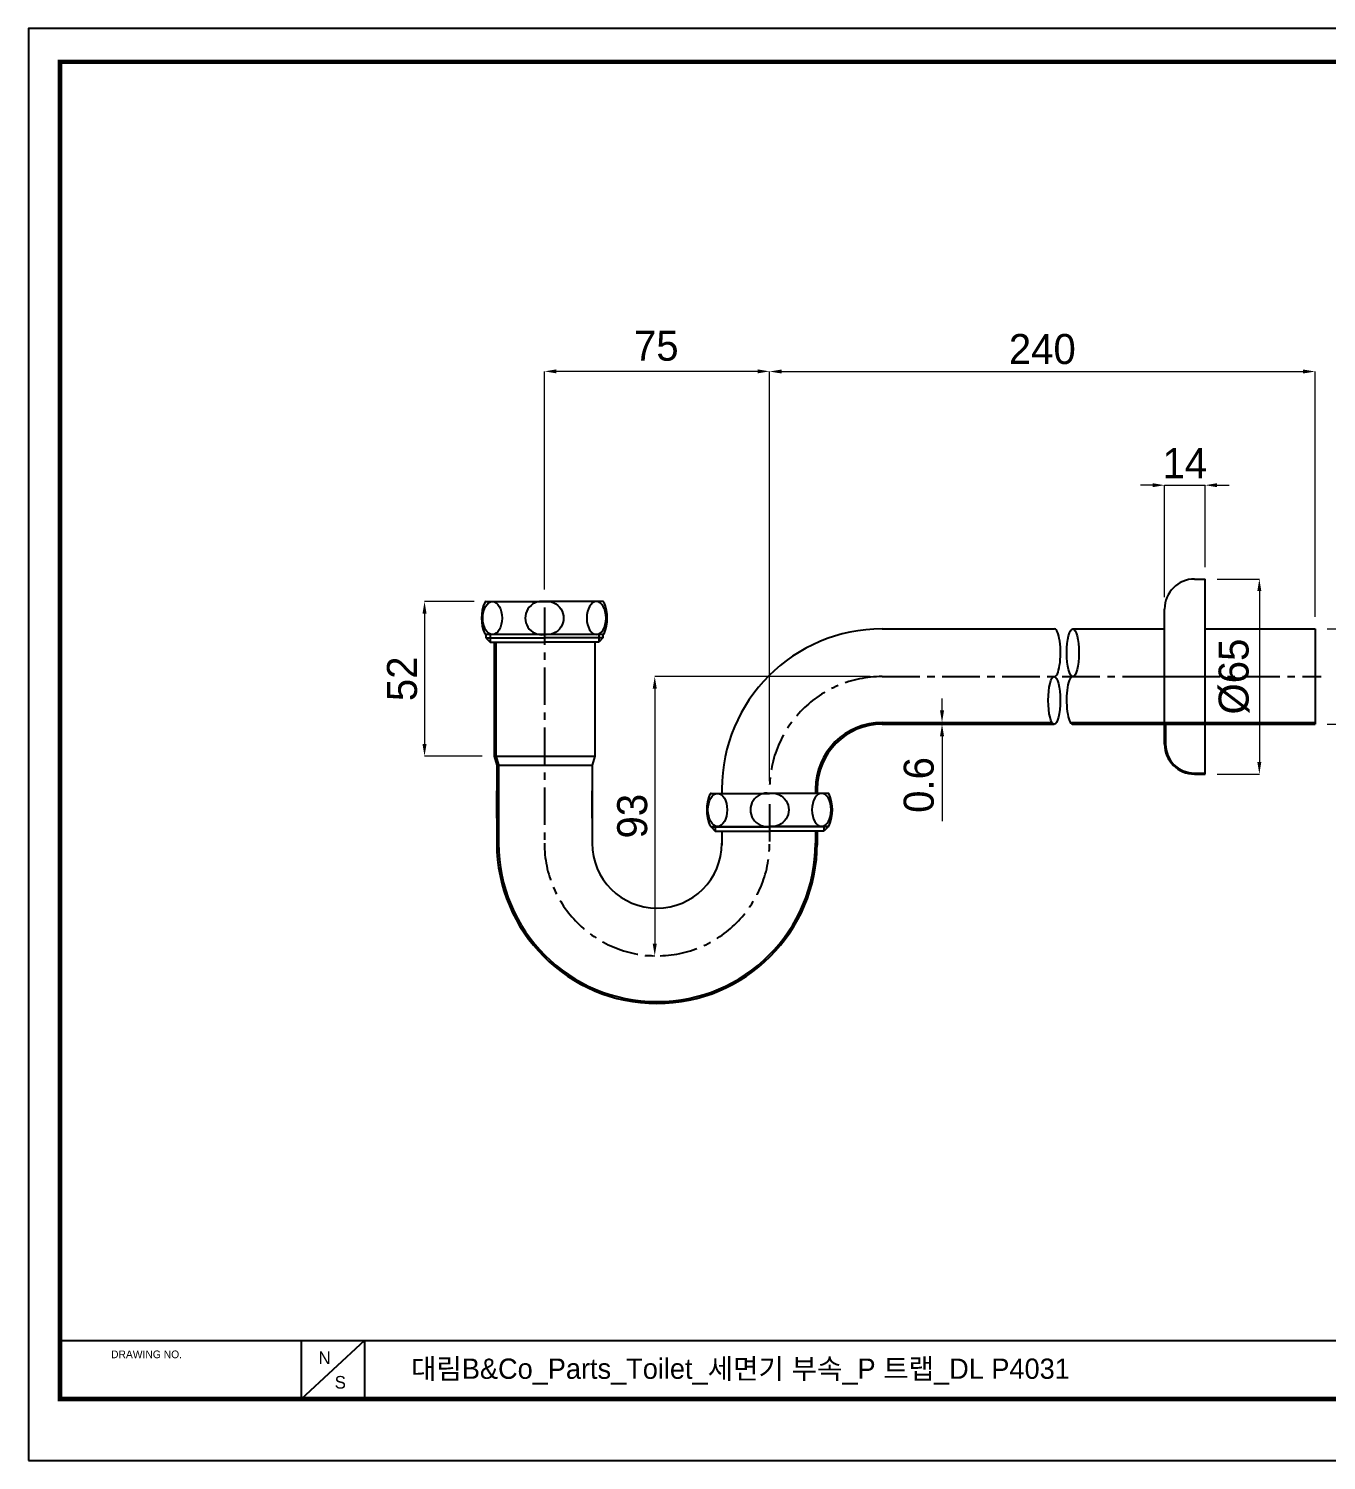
# Model space of a CAD drawing. Extents: x 0 to 651, y 0 to 477.
# Drawn here: x 0 to 432.2, y 0 to 477 of the extents above; entities that cross this region are included whole.
import ezdxf

# ---------------------------------------------------------------- set-up
doc = ezdxf.new("R2010")
doc.units = 0
doc.header["$LTSCALE"] = 10
doc.header["$MEASUREMENT"] = 0
doc.header["$PDMODE"] = 3
doc.header["$PDSIZE"] = -10
doc.linetypes.add('CENTER', pattern=[2, 1.25, -0.25, 0.25, -0.25])
doc.layers.get('0').update_dxf_attribs({"linetype": 'CONTINUOUS'})
doc.layers.get('DEFPOINTS').update_dxf_attribs({"linetype": 'CONTINUOUS'})
for name, color, linetype in [('Layer 1', 7, 'CONTINUOUS'), ('Layer1', 1, 'CENTER'), ('Layer3', 2, 'CONTINUOUS')]:
    doc.layers.add(name, color=color, linetype=linetype)
doc.styles.add('Daelim Dimension', font='')
doc.styles.get('Daelim Dimension').set_extended_font_data('나눔고딕')
doc.dimstyles.new('DEFAULT', dxfattribs={"dimscale": 2, "dimtxt": 2, "dimasz": 2, "dimexe": 0, "dimexo": 2, "dimgap": 1, "dimtad": 1, "dimdec": 0, "dimzin": 9, "dimdsep": 46, "dimtxsty": 'Daelim Dimension', "dimcen": 0.5, "dimclrd": 5, "dimclre": 5, "dimclrt": 256, "dimadec": 1, "dimazin": 0, "dimtfac": 1, "dimtdec": 0, "dimtix": 1, "dimtmove": 0, "dimatfit": 3, "dimfxl": 0, "dimtolj": 1, "dimtzin": 1, "dimlwd": 9, "dimlwe": 9, "dimarcsym": 0})

# ---------------------------------------------------------------- blocks, each defined once
blk = doc.blocks.new('*D0')
at = {"color": 5, "lineweight": 9, "ltscale": 0.5, "transparency": 16777216}
for p, q in [((148.35, 286.13), (131.86, 286.13)), ((131.86, 282.13), (131.86, 238.63)), ((151.04, 234.63), (131.86, 234.63))]:
    blk.add_line(p, q, dxfattribs=at)
at = {"color": 5, "ltscale": 0.5, "transparency": 16777216}
for points in [[(131.2, 282.13), (132.53, 282.13), (131.86, 286.13)], [(131.2, 238.63), (132.53, 238.63), (131.86, 234.63)]]:
    blk.add_solid(points, dxfattribs=at)
at = {"layer": 'DEFPOINTS', "color": 0, "ltscale": 0.5, "transparency": 16777216}
for p in [(152.35, 286.13), (131.86, 234.63), (155.04, 234.63)]:
    blk.add_point(p, dxfattribs=at)
at = {"color": 7, "ltscale": 0.5, "transparency": 16777216, "insert": (124.42, 260.38), "char_height": 10, "attachment_point": 5, "rotation": 90, "style": 'Daelim Dimension'}
blk.add_mtext('\\A1;52', dxfattribs=at)
blk = doc.blocks.new('*D1')
at = {"color": 5, "lineweight": 9, "ltscale": 0.5, "transparency": 16777216}
for p, q in [((280.29, 261.13), (208.54, 261.13)), ((208.54, 257.13), (208.54, 172.1)), ((205.29, 168.1), (208.54, 168.1))]:
    blk.add_line(p, q, dxfattribs=at)
at = {"color": 5, "ltscale": 0.5, "transparency": 16777216}
for points in [[(207.87, 257.13), (209.21, 257.13), (208.54, 261.13)], [(207.87, 172.1), (209.21, 172.1), (208.54, 168.1)]]:
    blk.add_solid(points, dxfattribs=at)
at = {"layer": 'DEFPOINTS', "color": 0, "ltscale": 0.5, "transparency": 16777216}
for p in [(284.29, 261.13), (208.54, 168.1), (209.29, 168.1)]:
    blk.add_point(p, dxfattribs=at)
at = {"color": 7, "ltscale": 0.5, "transparency": 16777216, "insert": (201.09, 214.62), "char_height": 10, "attachment_point": 5, "rotation": 90, "style": 'Daelim Dimension'}
blk.add_mtext('\\A1;93', dxfattribs=at)
blk = doc.blocks.new('*D2')
at = {"color": 5, "lineweight": 9, "ltscale": 0.5, "transparency": 16777216}
for p, q in [((171.79, 290.13), (171.79, 362.82)), ((242.79, 362.82), (175.79, 362.82)), ((246.79, 226.23), (246.79, 362.82))]:
    blk.add_line(p, q, dxfattribs=at)
at = {"color": 5, "ltscale": 0.5, "transparency": 16777216}
for points in [[(175.79, 363.48), (175.79, 362.15), (171.79, 362.82)], [(242.79, 363.48), (242.79, 362.15), (246.79, 362.82)]]:
    blk.add_solid(points, dxfattribs=at)
at = {"layer": 'DEFPOINTS', "color": 0, "ltscale": 0.5, "transparency": 16777216}
for p in [(171.79, 362.82), (171.79, 286.13), (246.79, 222.23)]:
    blk.add_point(p, dxfattribs=at)
at = {"color": 7, "ltscale": 0.5, "transparency": 16777216, "insert": (209.05, 371.3), "char_height": 10, "attachment_point": 5, "style": 'Daelim Dimension'}
blk.add_mtext('\\A1;75', dxfattribs=at)
blk = doc.blocks.new('*D8')
at = {"color": 5, "lineweight": 9, "ltscale": 0.5, "transparency": 16777216}
for p, q in [((304.23, 249.85), (304.23, 253.85)), ((304.31, 245.85), (304.23, 245.85)), ((304.23, 245.85), (304.23, 245.25)), ((304.31, 245.25), (304.23, 245.25)), ((304.23, 241.25), (304.23, 213.01))]:
    blk.add_line(p, q, dxfattribs=at)
at = {"color": 5, "ltscale": 0.5, "transparency": 16777216}
for points in [[(303.56, 249.85), (304.89, 249.85), (304.23, 245.85)], [(303.56, 241.25), (304.89, 241.25), (304.23, 245.25)]]:
    blk.add_solid(points, dxfattribs=at)
at = {"layer": 'DEFPOINTS', "color": 0, "ltscale": 0.5, "transparency": 16777216}
for p in [(304.23, 245.25), (308.31, 245.85), (308.31, 245.25)]:
    blk.add_point(p, dxfattribs=at)
at = {"color": 7, "ltscale": 0.5, "transparency": 16777216, "insert": (296.53, 225.02), "char_height": 10, "attachment_point": 5, "rotation": 90, "style": 'Daelim Dimension'}
blk.add_mtext('\\A1;0.6', dxfattribs=at)
blk = doc.blocks.new('*D4')
at = {"color": 5, "lineweight": 9, "ltscale": 0.5, "transparency": 16777216}
for p, q in [((395.85, 293.63), (409.92, 293.63)), ((409.92, 289.63), (409.92, 232.63)), ((395.85, 228.63), (409.92, 228.63))]:
    blk.add_line(p, q, dxfattribs=at)
at = {"color": 5, "ltscale": 0.5, "transparency": 16777216}
for points in [[(409.25, 289.63), (410.58, 289.63), (409.92, 293.63)], [(409.25, 232.63), (410.58, 232.63), (409.92, 228.63)]]:
    blk.add_solid(points, dxfattribs=at)
at = {"layer": 'DEFPOINTS', "color": 0, "ltscale": 0.5, "transparency": 16777216}
for p in [(391.85, 293.63), (391.85, 228.63), (409.92, 228.63)]:
    blk.add_point(p, dxfattribs=at)
at = {"color": 7, "ltscale": 0.5, "transparency": 16777216, "insert": (401.53, 261.13), "char_height": 10, "attachment_point": 5, "rotation": 90, "style": 'Daelim Dimension'}
blk.add_mtext('\\A1;%%C65', dxfattribs=at)
blk = doc.blocks.new('*D5')
at = {"color": 5, "lineweight": 9, "ltscale": 0.5, "transparency": 16777216}
for p, q in [((246.79, 226.23), (246.79, 362.76)), ((250.79, 362.76), (424.48, 362.76)), ((428.48, 281), (428.48, 362.76))]:
    blk.add_line(p, q, dxfattribs=at)
at = {"color": 5, "ltscale": 0.5, "transparency": 16777216}
for points in [[(250.79, 363.43), (250.79, 362.1), (246.79, 362.76)], [(424.48, 363.43), (424.48, 362.1), (428.48, 362.76)]]:
    blk.add_solid(points, dxfattribs=at)
at = {"layer": 'DEFPOINTS', "color": 0, "ltscale": 0.5, "transparency": 16777216}
for p in [(428.48, 362.76), (428.48, 277), (246.79, 222.23)]:
    blk.add_point(p, dxfattribs=at)
at = {"color": 7, "ltscale": 0.5, "transparency": 16777216, "insert": (337.63, 370.19), "char_height": 10, "attachment_point": 5, "style": 'Daelim Dimension'}
blk.add_mtext('\\A1;240', dxfattribs=at)
blk = doc.blocks.new('*D6')
at = {"color": 5, "lineweight": 9, "ltscale": 0.5, "transparency": 16777216}
for p, q in [((374.35, 324.89), (370.35, 324.89)), ((378.35, 287.63), (378.35, 324.89)), ((378.35, 324.89), (391.85, 324.89)), ((391.85, 297.63), (391.85, 324.89)), ((395.85, 324.89), (399.85, 324.89))]:
    blk.add_line(p, q, dxfattribs=at)
at = {"color": 5, "ltscale": 0.5, "transparency": 16777216}
for points in [[(374.35, 325.56), (374.35, 324.22), (378.35, 324.89)], [(395.85, 325.56), (395.85, 324.22), (391.85, 324.89)]]:
    blk.add_solid(points, dxfattribs=at)
at = {"layer": 'DEFPOINTS', "color": 0, "ltscale": 0.5, "transparency": 16777216}
for p in [(391.85, 324.89), (391.85, 293.63), (378.35, 283.63)]:
    blk.add_point(p, dxfattribs=at)
at = {"color": 7, "ltscale": 0.5, "transparency": 16777216, "insert": (385.1, 332.23), "char_height": 10, "attachment_point": 5, "style": 'Daelim Dimension'}
blk.add_mtext('\\A1;14', dxfattribs=at)
blk = doc.blocks.new('*D7')
at = {"color": 5, "lineweight": 9, "ltscale": 0.5, "transparency": 16777216}
for p, q in [((478.96, 281), (478.96, 285)), ((432.48, 277), (478.96, 277)), ((478.96, 277), (478.96, 245.25)), ((432.48, 245.25), (478.96, 245.25)), ((478.96, 241.25), (478.96, 237.25))]:
    blk.add_line(p, q, dxfattribs=at)
at = {"color": 5, "ltscale": 0.5, "transparency": 16777216}
for points in [[(478.29, 281), (479.62, 281), (478.96, 277)], [(478.29, 241.25), (479.62, 241.25), (478.96, 245.25)]]:
    blk.add_solid(points, dxfattribs=at)
at = {"layer": 'DEFPOINTS', "color": 0, "ltscale": 0.5, "transparency": 16777216}
for p in [(428.48, 277), (428.48, 245.25), (478.96, 245.25)]:
    blk.add_point(p, dxfattribs=at)
at = {"color": 7, "ltscale": 0.5, "transparency": 16777216, "insert": (471.26, 261.13), "char_height": 10, "attachment_point": 5, "rotation": 90, "style": 'Daelim Dimension'}
blk.add_mtext('\\A1;31.75', dxfattribs=at)

msp = doc.modelspace()

# ---------------------------------------------------------------- linework, layer by layer
for p, q in [((155.64, 234.629), (188.54, 234.629)), ((156.513, 231.629), (187.663, 231.629)), ((155.913, 213.929), (155.913, 223.042)), ((187.663, 213.929), (187.663, 223.042)), ((230.913, 223.629), (230.913, 222.229)), ((262.663, 223.629), (262.663, 222.229)), ((227.288, 211.229), (246.788, 211.229)), ((266.288, 211.229), (246.788, 211.229)), ((230.913, 209.629), (230.913, 204.979))]:
    msp.add_line(p, q)
at = {"ltscale": 0.5}
for p, q in [((262.063, 223.629), (262.063, 222.229)), ((10.468, 20.425), (10.468, 20.425))]:
    msp.add_line(p, q, dxfattribs=at)
at = {"color": 5}
msp.add_line((10.468, 39.967), (534.655, 39.967), dxfattribs=at)
at = {"color": 5, "ltscale": 40}
for p, q in [((90.819, 39.967), (90.819, 20.351)), ((90.819, 39.967), (90.819, 20.351)), ((111.813, 39.967), (90.819, 20.351)), ((111.813, 39.967), (90.819, 20.351)), ((111.813, 39.967), (111.813, 20.351)), ((111.813, 39.967), (111.813, 20.351))]:
    msp.add_line(p, q, dxfattribs=at)
at = {"ltscale": 0.5}
msp.add_lwpolyline([(0, 0), (651, 0), (651, 477), (0, 477)], close=True, dxfattribs=at)
at = {"color": 5, "linetype": 'ByBlock', "lineweight": 200, "const_width": 1.5}
msp.add_lwpolyline([(10.468, 20.425), (640.468, 20.425), (640.468, 465.925), (10.468, 465.925)], close=True, dxfattribs=at)
for centre, major_axis, ratio, start_param, end_param in [((341.699, 269.067), (0, 7.938), 0.2519685, 3.0969381, 6.2831853), ((347.696, 253.2), (-0.046, 7.947), 0.2516506, -0.0691839, 3.1185183)]:
    msp.add_ellipse(centre, major_axis=major_axis, ratio=ratio, start_param=start_param, end_param=end_param)
for centre, major_axis, ratio in [((347.788, 269.067), (0, -7.938), 0.2519685), ((341.61, 253.2), (0, -7.945), 0.2517176)]:
    msp.add_ellipse(centre, major_axis=major_axis, ratio=ratio)
at = {"layer": 'Layer 1'}
for p, q in [((388.348, 293.629), (391.848, 293.629)), ((391.848, 245.254), (391.848, 293.629)), ((152.354, 286.129), (171.788, 286.129)), ((191.222, 286.129), (171.788, 286.129)), ((378.348, 245.254), (378.348, 283.629)), ((284.288, 277.004), (341.699, 277.004)), ((347.788, 277.004), (378.348, 277.004)), ((391.848, 277.004), (428.479, 277.004)), ((428.479, 277.004), (428.479, 245.254)), ((152.29, 275.129), (152.29, 274.029)), ((152.29, 274.029), (153.69, 272.629)), ((152.29, 274.029), (171.788, 274.029)), ((191.287, 275.129), (152.441, 275.134)), ((153.69, 272.629), (171.788, 272.629)), ((155.04, 272.629), (155.04, 234.629)), ((155.64, 272.629), (155.64, 234.715)), ((191.287, 274.029), (171.788, 274.029)), ((189.887, 272.629), (171.788, 272.629)), ((188.54, 272.629), (188.54, 234.629)), ((191.287, 274.029), (189.887, 272.629)), ((191.287, 275.129), (191.287, 274.029)), ((284.288, 245.854), (340.847, 245.854)), ((284.288, 245.254), (341.61, 245.254)), ((346.973, 245.854), (428.479, 245.854)), ((347.696, 245.254), (428.479, 245.254)), ((378.348, 238.629), (378.348, 245.254)), ((378.648, 245.254), (378.648, 238.629)), ((391.13, 245.854), (428.479, 245.854)), ((391.848, 228.629), (391.848, 245.254)), ((155.04, 234.629), (155.913, 231.629)), ((155.64, 234.715), (156.513, 231.715)), ((188.54, 234.629), (187.663, 231.629)), ((155.913, 231.629), (155.913, 204.979)), ((156.513, 231.715), (156.513, 204.979)), ((187.663, 231.629), (187.663, 204.979)), ((388.348, 228.929), (391.848, 228.929)), ((388.348, 228.629), (391.848, 228.629)), ((227.354, 222.229), (246.788, 222.229)), ((266.222, 222.229), (246.788, 222.229)), ((227.288, 211.229), (227.288, 211.029)), ((227.288, 211.029), (228.688, 209.629)), ((227.288, 211.029), (246.788, 211.029)), ((266.288, 211.029), (246.788, 211.029)), ((266.288, 211.029), (264.888, 209.629)), ((266.288, 211.229), (266.288, 211.029)), ((228.688, 209.629), (246.788, 209.629)), ((264.888, 209.629), (246.788, 209.629)), ((262.063, 209.629), (262.063, 204.979)), ((262.663, 209.629), (262.663, 204.979))]:
    msp.add_line(p, q, dxfattribs=at)
for centre, radius, start, end in [((388.348, 283.629), 10, 90, 180), ((164.145, 280.629), 13.305, 156.84124, 203.15876), ((152.354, 285.629), 0.5, 90, 152.25248), ((191.222, 285.629), 0.5, 27.74752, 90), ((179.432, 280.629), 13.305, 336.84124, 23.15876), ((284.288, 223.629), 53.375, 90, 180), ((152.37, 275.643), 0.52, 208.28427, 260.98856), ((191.207, 275.643), 0.52, 279.01144, 331.71573), ((284.288, 223.629), 22.225, 90, 180), ((284.288, 223.629), 21.625, 90, 180), ((388.348, 238.629), 10, 180, 270), ((388.348, 238.629), 9.7, 180, 270), ((239.145, 216.729), 13.305, 156.84124, 203.15876), ((227.354, 221.729), 0.5, 90, 152.25248), ((266.222, 221.729), 0.5, 27.74752, 90), ((254.432, 216.729), 13.305, 336.84124, 23.15876), ((227.37, 211.743), 0.52, 208.28427, 260.98845), ((266.207, 211.743), 0.52, 279.01166, 331.71573), ((209.276, 205.592), 53.363, 180.01355, 359.98645), ((209.276, 205.592), 52.763, 180.01355, 359.98645), ((209.288, 205.604), 21.625, 180.06644, 359.93356)]:
    msp.add_arc(centre, radius, start, end, dxfattribs=at)
for centre in [(170.947, 280.632), (245.947, 216.732)]:
    msp.add_ellipse(centre, major_axis=(3.933, 3.933), ratio=1, start_param=0.6335494, end_param=4.0788396, dxfattribs=at)
at = {"layer": 'Layer 1', "extrusion": (0, 0, -1)}
for centre in [(172.63, 280.632), (247.63, 216.732)]:
    msp.add_ellipse(centre, major_axis=(-3.933, 3.933), ratio=1, start_param=0.6335494, end_param=4.0788396, dxfattribs=at)
at = {"layer": 'Layer 1'}
for centre in [(154.468, 280.629), (229.468, 216.729)]:
    msp.add_ellipse(centre, major_axis=(0, -5.5), ratio=0.5821022, dxfattribs=at)
at = {"layer": 'Layer 1', "extrusion": (0, 0, -1)}
for centre in [(189.109, 280.629), (264.109, 216.729)]:
    msp.add_ellipse(centre, major_axis=(0, -5.5), ratio=0.5821022, dxfattribs=at)
at = {"layer": 'Layer1'}
for p, q in [((171.788, 284.186), (171.788, 204.979)), ((284.288, 261.129), (430.479, 261.129)), ((376.348, 261.129), (393.848, 261.129)), ((246.788, 218.629), (246.788, 204.979))]:
    msp.add_line(p, q, dxfattribs=at)
for centre, start, end in [((284.288, 223.629), 90, 180), ((209.288, 205.604), 180.03803, 359.96197)]:
    msp.add_arc(centre, 37.5, start, end, dxfattribs=at)
at = {"layer": 'Layer3'}
for p, q in [((153.69, 275.129), (153.69, 272.629)), ((189.887, 275.129), (189.887, 272.629)), ((228.688, 211.029), (228.688, 209.629)), ((264.888, 211.029), (264.888, 209.629))]:
    msp.add_line(p, q, dxfattribs=at)

# ---------------------------------------------------------------- texts
at = {"color": 5, "ltscale": 40, "style": 'Daelim Dimension'}
msp.add_text('DRAWING NO.', height=2.56901, dxfattribs=at).set_placement((27.441, 34.032))
at = {"char_height": 4.204, "width": 5.86731, "attachment_point": 1, "style": 'Daelim Dimension'}
for s, insert in [('N', (96.529, 36.289)), ('S', (101.935, 28.112))]:
    msp.add_mtext(s, dxfattribs=dict(at, insert=insert))
at = {"color": 2, "insert": (127.34, 33.921), "char_height": 6.75663, "width": 309.78158, "attachment_point": 1, "style": 'Daelim Dimension'}
msp.add_mtext('대림B&Co_Parts_Toilet_세면기 부속_P 트랩_DL P4031', dxfattribs=at)

# ---------------------------------------------------------------- dimensions: what is measured, and where the dimension line sits
at = {"ltscale": 0.5}
dim = msp.add_linear_dim(base=(171.788, 362.818), p1=(246.788, 222.229), p2=(171.788, 286.129), dimstyle='DEFAULT', override={"dimtxt": 5, "dimclrd": 5, "dimclre": 5, "dimclrt": 7, "dimtmove": 2}, dxfattribs=at)
dim.commit()
dim.dimension.update_dxf_attribs({"geometry": '*D2', "text_midpoint": (209.046, 371.297), "dimtype": 128})
dim = msp.add_linear_dim(base=(428.479, 362.763), p1=(246.788, 222.229), p2=(428.479, 277.004), text='240', dimstyle='DEFAULT', override={"dimtxt": 5, "dimclrd": 5, "dimclre": 5, "dimclrt": 7}, dxfattribs=at)
dim.commit()
dim.dimension.update_dxf_attribs({"geometry": '*D5', "text_midpoint": (337.634, 370.185)})
dim = msp.add_linear_dim(base=(391.847587585, 324.890228271), p1=(378.347587585, 283.629325867), p2=(391.847587585, 293.629325867), dimstyle='DEFAULT', override={"dimtxt": 5, "dimclrd": 5, "dimclre": 5, "dimclrt": 7}, dxfattribs=at)
dim.commit()
dim.dimension.update_dxf_attribs({"geometry": '*D6', "text_midpoint": (385.097587585, 332.226422835)})
dim = msp.add_linear_dim(base=(409.915, 228.629), p1=(391.848, 293.629), p2=(391.848, 228.629), angle=90, text='%%C<>', dimstyle='DEFAULT', override={"dimtxt": 5, "dimclrd": 5, "dimclre": 5, "dimclrt": 7}, dxfattribs=at)
dim.commit()
dim.dimension.update_dxf_attribs({"geometry": '*D4', "text_midpoint": (401.527, 261.129)})
for base, p1, p2, override, picture, middle in [((131.864416122, 234.629325867), (152.354349136, 286.129325867), (155.03963089, 234.629325867), {"dimtxt": 5, "dimclrd": 5, "dimclre": 5, "dimclrt": 7}, '*D0', (124.420925421, 260.379325867)), ((478.956, 245.254), (428.479, 277.004), (428.479, 245.254), {"dimtxt": 5, "dimdec": 2, "dimclrd": 5, "dimclre": 5, "dimclrt": 7}, '*D7', (471.255, 261.129)), ((208.54, 168.104), (284.288, 261.129), (209.288, 168.104), {"dimtxt": 5, "dimclrd": 5, "dimclre": 5, "dimclrt": 7}, '*D1', (201.089, 214.617))]:
    dim = msp.add_linear_dim(base=base, p1=p1, p2=p2, angle=90, dimstyle='DEFAULT', override=override, dxfattribs=at)
    dim.commit()
    dim.dimension.update_dxf_attribs({"geometry": picture, "text_midpoint": middle})
dim = msp.add_linear_dim(base=(304.227, 245.254), p1=(308.306, 245.854), p2=(308.306, 245.254), angle=90, dimstyle='DEFAULT', override={"dimtxt": 5, "dimdec": 1, "dimclrt": 7}, dxfattribs=at)
dim.commit()
dim.dimension.update_dxf_attribs({"geometry": '*D8', "text_midpoint": (304.227, 225.016), "dimtype": 160})

doc.saveas('drawing.dxf')
